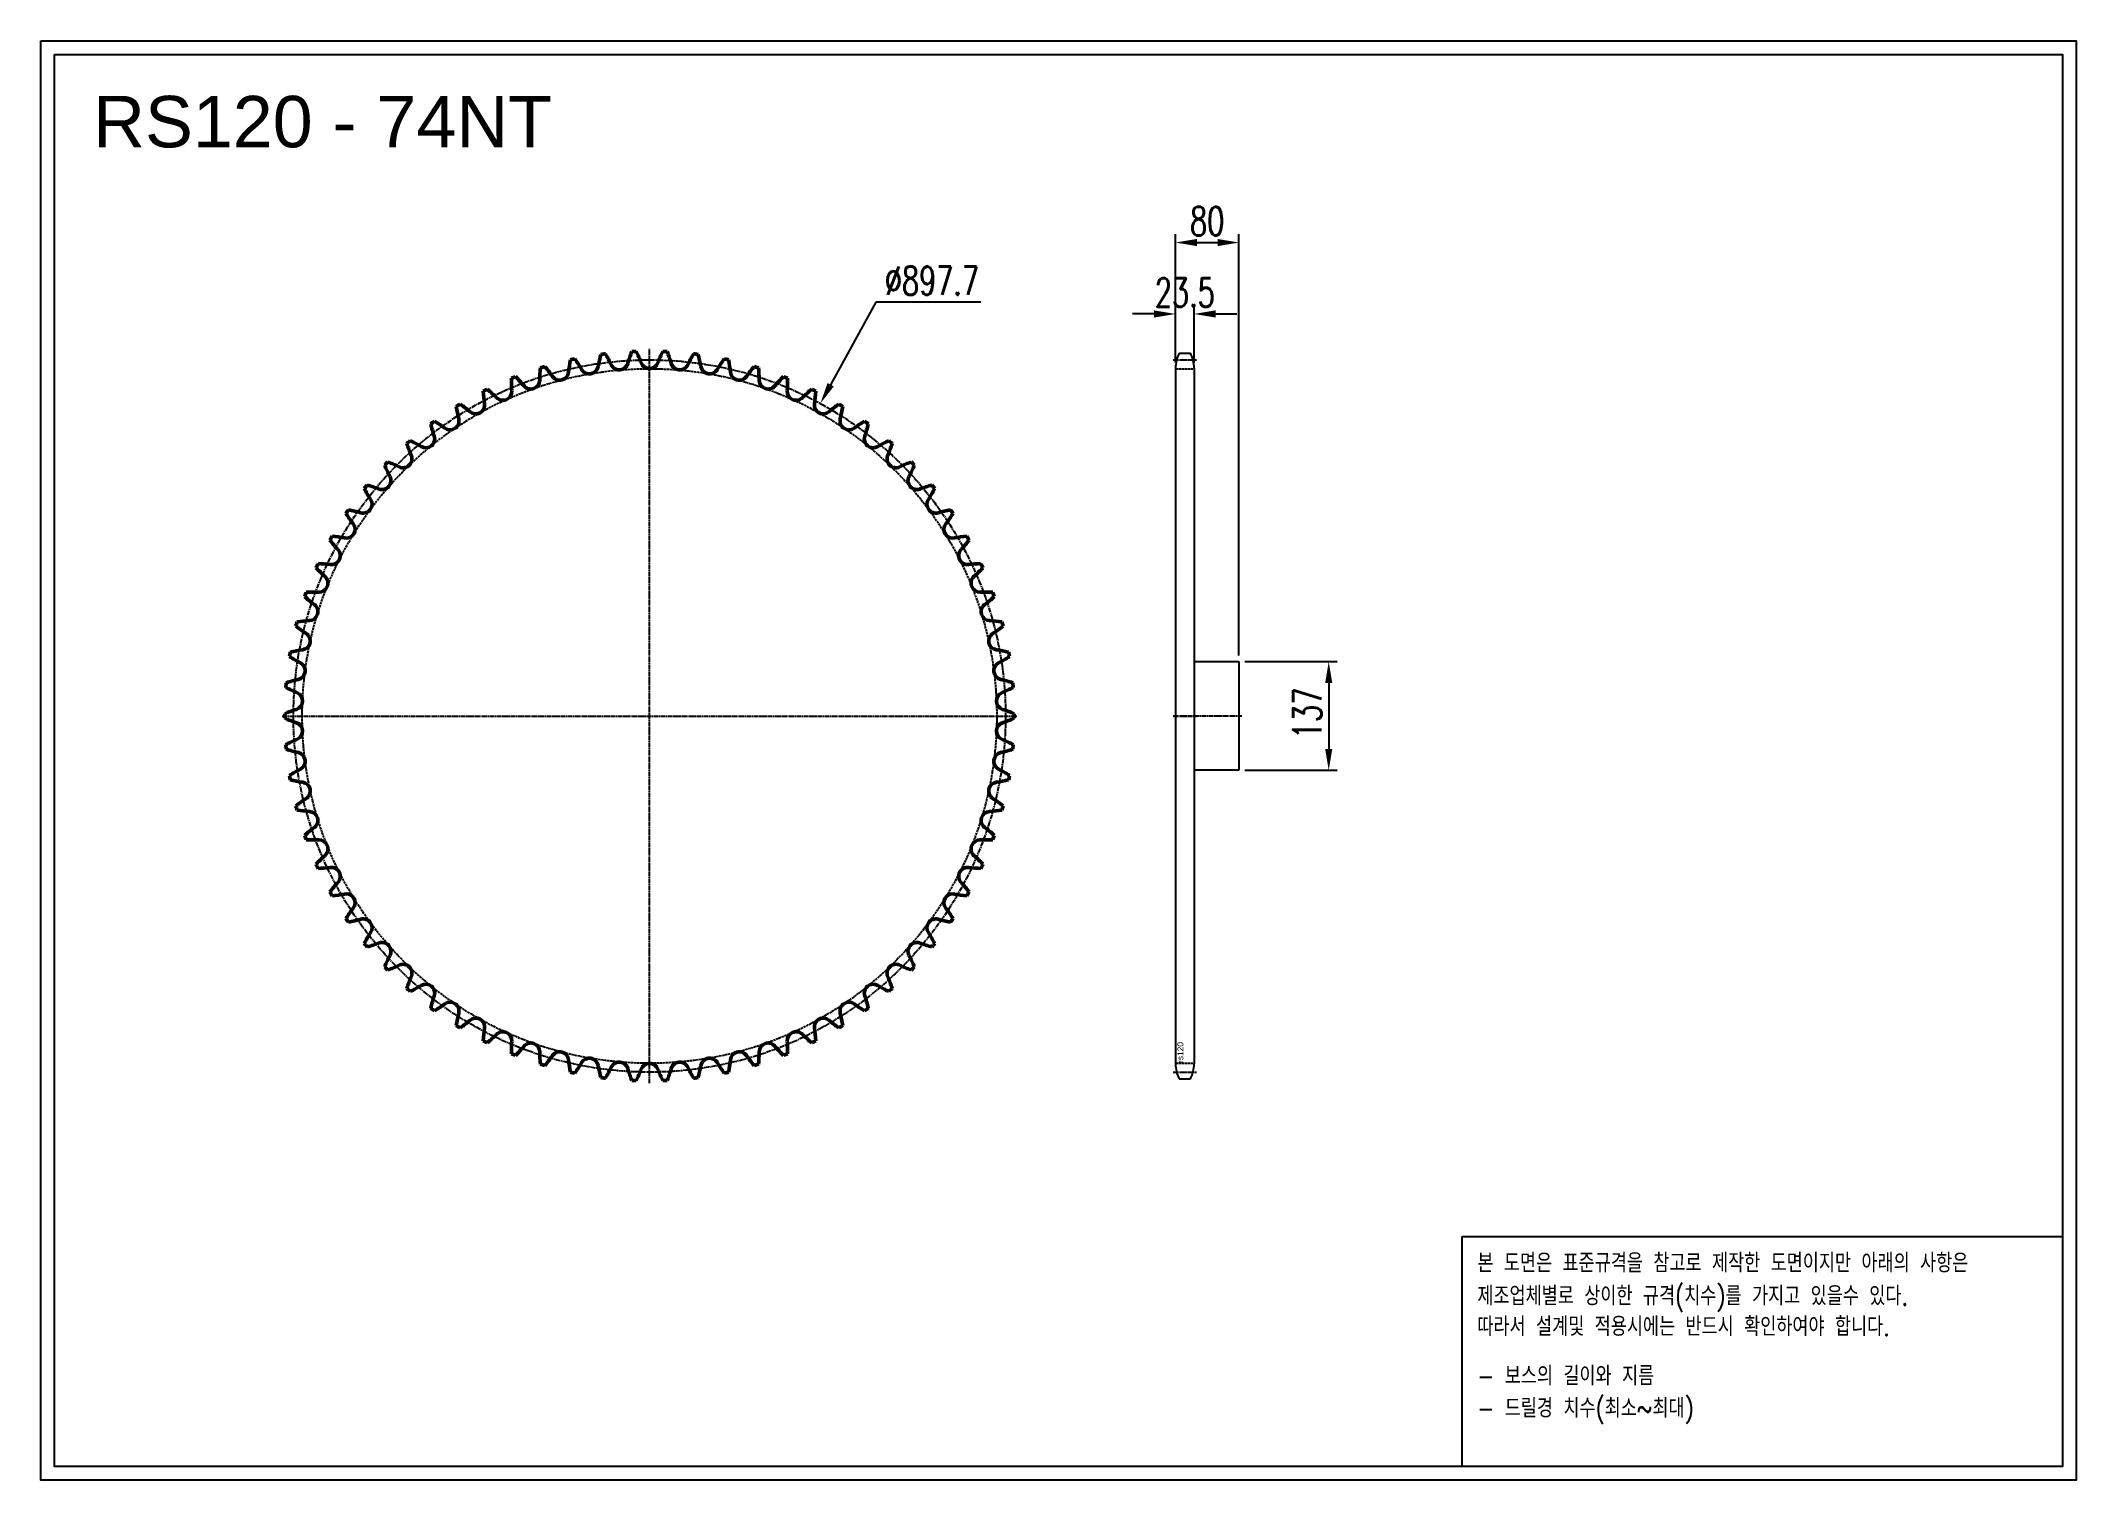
# Model space of a CAD drawing. Header units: millimetres. Extents: x -54990 to -52424, y 48101 to 49916.
import ezdxf

# ---------------------------------------------------------------- set-up
doc = ezdxf.new("R2010")
doc.units = ezdxf.units.MM
for name, pattern in [('AM_ISO02W050', [7.5, 6, -1.5]), ('AM_ISO02W050x2', [3.75, 3, -0.75]), ('AM_ISO08W050', [18, 12, -1.5, 3, -1.5]), ('AM_ISO08W050x2', [9, 6, -0.75, 1.5, -0.75])]:
    doc.linetypes.add(name, pattern=pattern)
for name, color, linetype, lineweight in [('AM_0N', 7, 'Continuous', 50), ('AM_3N', 6, 'AM_ISO02W050', 25), ('AM_7', 4, 'AM_ISO08W050', 25), ('AM_7N', 4, 'AM_ISO08W050', 25)]:
    doc.layers.add(name, color=color, linetype=linetype, lineweight=lineweight)
doc.layers.add('S-DIM', color=7, linetype='Continuous')
doc.styles.add('HAN', font='ROMANS.shx', dxfattribs={"width": 0.7, "bigfont": 'whgtxt.shx'})
doc.styles.add('HSG', font='SIMPLEX.shx', dxfattribs={"width": 0.7, "bigfont": 'HSG.shx'})
doc.styles.get("Standard").update_dxf_attribs({"font": 'arial.ttf'})
doc.dimstyles.new('APP50', dxfattribs={"dimscale": 15, "dimtxt": 2.4, "dimasz": 1.8, "dimexe": 0.7, "dimexo": 0.5, "dimgap": 0.6, "dimtad": 1, "dimtoh": 1, "dimdec": 1, "dimrnd": 0.01, "dimzin": 9, "dimdsep": 46, "dimtxsty": 'HSG', "dimcen": 0, "dimclrd": 1, "dimclre": 1, "dimclrt": 256, "dimazin": 2, "dimtp": 1, "dimtm": 1, "dimtfac": 0.5, "dimtdec": 1, "dimtofl": 0, "dimtmove": 0, "dimatfit": 3, "dimfxl": 0, "dimtvp": 1, "dimtolj": 2, "dimlwd": -1, "dimlwe": -1, "dimarcsym": 0})

# ---------------------------------------------------------------- blocks, each defined once
blk = doc.blocks.new('*D1')
at = {"layer": 'Defpoints', "color": 0, "transparency": 16777216}
for p in [(-53479.3, 49133), (-53479.3, 48996), (-53366.1, 48996)]:
    blk.add_point(p, dxfattribs=at)
at = {"layer": 'S-DIM', "color": 1, "transparency": 16777216}
for p, q in [((-53471.8, 49133), (-53355.6, 49133)), ((-53366.1, 49106), (-53366.1, 49023)), ((-53471.8, 48996), (-53355.6, 48996))]:
    blk.add_line(p, q, dxfattribs=at)
for points in [[(-53370.6, 49106), (-53361.6, 49106), (-53366.1, 49133)], [(-53370.6, 49023), (-53361.6, 49023), (-53366.1, 48996)]]:
    blk.add_solid(points, dxfattribs=at)
at = {"layer": 'S-DIM', "transparency": 16777216, "insert": (-53393.1, 49067.7), "char_height": 36, "attachment_point": 5, "rotation": 90, "style": 'HSG'}
blk.add_mtext('\\A2;137', dxfattribs=at)
blk = doc.blocks.new('*D2')
at = {"layer": 'Defpoints', "color": 0, "transparency": 16777216}
for p in [(-53535.8, 49571.2), (-53559.3, 49502.7), (-53535.8, 49502.2)]:
    blk.add_point(p, dxfattribs=at)
at = {"layer": 'S-DIM', "color": 1, "transparency": 16777216}
for p, q in [((-53559.3, 49510.2), (-53559.3, 49581.7)), ((-53535.8, 49509.7), (-53535.8, 49581.7)), ((-53586.3, 49571.2), (-53613.3, 49571.2)), ((-53508.8, 49571.2), (-53481.8, 49571.2))]:
    blk.add_line(p, q, dxfattribs=at)
for points in [[(-53586.3, 49575.7), (-53586.3, 49566.7), (-53559.3, 49571.2)], [(-53508.8, 49575.7), (-53508.8, 49566.7), (-53535.8, 49571.2)]]:
    blk.add_solid(points, dxfattribs=at)
at = {"layer": 'S-DIM', "transparency": 16777216, "insert": (-53547.5, 49598.2), "char_height": 36, "attachment_point": 5, "style": 'HSG'}
blk.add_mtext('\\A2;23.5', dxfattribs=at)
blk = doc.blocks.new('*D3')
at = {"layer": 'Defpoints', "color": 0, "transparency": 16777216}
for p in [(-53479.3, 49661.2), (-53559.3, 49502.7), (-53479.3, 49133)]:
    blk.add_point(p, dxfattribs=at)
at = {"layer": 'S-DIM', "color": 1, "transparency": 16777216}
for p, q in [((-53559.3, 49510.2), (-53559.3, 49671.7)), ((-53532.3, 49661.2), (-53506.3, 49661.2)), ((-53479.3, 49140.5), (-53479.3, 49671.7))]:
    blk.add_line(p, q, dxfattribs=at)
for points in [[(-53532.3, 49665.7), (-53532.3, 49656.7), (-53559.3, 49661.2)], [(-53506.3, 49665.7), (-53506.3, 49656.7), (-53479.3, 49661.2)]]:
    blk.add_solid(points, dxfattribs=at)
at = {"layer": 'S-DIM', "transparency": 16777216, "insert": (-53519.3, 49688.2), "char_height": 36, "attachment_point": 5, "style": 'HSG'}
blk.add_mtext('\\A2;80', dxfattribs=at)
blk = doc.blocks.new('notice1')
at = {"color": 4}
blk.add_lwpolyline([(-22142.12, 1735.9), (-22053.8, 1735.9), (-22053.8, 1702.07), (-22142.12, 1702.07)], close=True, dxfattribs=at)
at = {"color": 4, "style": 'HAN', "width": 0.8}
for s, p in [('본 도면은 표준규격을 참고로 제작한 도면이지만 아래의 사항은', (-22139.9, 1730.62)), ('제조업체별로 상이한 규격(치수)를 가지고 있을수 있다.', (-22139.9, 1725.78)), ('따라서 설계및 적용시에는 반드시 확인하여야 합니다.', (-22139.9, 1721.28)), ('- 보스의 길이와 지름', (-22139.9, 1714.03)), ('- 드릴경 치수(최소~최대)', (-22139.9, 1709.27))]:
    blk.add_text(s, height=2.7949, dxfattribs=at).set_placement(p)
blk = doc.blocks.new('*D5')
at = {"layer": 'Defpoints', "color": 0, "transparency": 16777216}
for p in [(-54007, 49458.3), (-54437.7, 48670.6)]:
    blk.add_point(p, dxfattribs=at)
at = {"layer": 'S-DIM', "color": 1, "linetype": 'ByBlock', "transparency": 16777216}
for p, q in [((-53937.1, 49586.1), (-53994.1, 49481.9)), ((-53804.5, 49586.1), (-53937.1, 49586.1))]:
    blk.add_line(p, q, dxfattribs=at)
at = {"layer": 'S-DIM', "color": 1, "transparency": 16777216}
blk.add_solid([(-53998, 49484.1), (-53990.1, 49479.8), (-54007, 49458.3)], dxfattribs=at)
at = {"layer": 'S-DIM', "transparency": 16777216, "insert": (-53866.3, 49613.1), "char_height": 36, "attachment_point": 5, "style": 'HSG'}
blk.add_mtext('\\A2;∅897.7', dxfattribs=at)

msp = doc.modelspace()

# ---------------------------------------------------------------- linework, layer by layer
for p, q in [((-53559.29, 49502.71), (-53559.29, 48626.17)), ((-53554.55, 49521.71), (-53540.52, 49521.71)), ((-53535.79, 49502.71), (-53535.79, 48626.17)), ((-53535.79, 49132.99), (-53479.29, 49132.99)), ((-53479.29, 49132.99), (-53479.29, 48995.99)), ((-53479.29, 48995.99), (-53535.79, 48995.99)), ((-53554.55, 48607.17), (-53540.52, 48607.17))]:
    msp.add_line(p, q)
for points in [[(-54989.83, 49915.58), (-52423.71, 49915.58), (-52423.71, 48101.15), (-54989.83, 48101.15)], [(-54972.55, 49898.3), (-52440.99, 49898.3), (-52440.99, 48118.43), (-54972.55, 48118.43)]]:
    msp.add_lwpolyline(points, close=True)
for centre, start, end in [((-53518.79, 49502.71), 152.02179, 180), ((-53576.29, 49502.71), 0, 27.97821), ((-53518.79, 48626.17), 180, 207.97821), ((-53576.29, 48626.17), 332.02179, 0)]:
    msp.add_arc(centre, 40.5, start, end)
at = {"layer": 'AM_0N'}
for centre, radius, start, end in [((-54158.03, 49483.47), 202.74, 174.38389, 178.85135), ((-54222.38, 49064.44), 459.88, 106.66852, 107.38553), ((-54510.34, 49375.58), 202.74, 35.2027, 39.67016), ((-54122.72, 49476.5), 202.74, 169.51903, 173.98649), ((-54222.38, 49064.44), 459.88, 101.80366, 102.52067), ((-54482.92, 49398.88), 202.74, 30.33784, 34.8053), ((-54298.26, 49506.95), 11.23, 210.33784, 349.12162), ((-54088.14, 49466.57), 202.74, 164.65416, 169.12162), ((-54222.38, 49064.44), 459.88, 96.93879, 97.6558), ((-54453.62, 49419.77), 202.74, 25.47297, 29.94043), ((-54260.46, 49511.79), 11.23, 205.47297, 344.25676), ((-54054.52, 49453.73), 202.74, 159.7893, 164.25676), ((-54222.38, 49064.44), 459.88, 92.07393, 92.79094), ((-54422.65, 49438.1), 202.74, 20.60811, 25.07557), ((-54222.38, 49513.41), 11.23, 200.60811, 339.39189), ((-54022.11, 49438.1), 202.74, 154.92443, 159.39189), ((-54222.38, 49064.44), 459.88, 87.20906, 87.92607), ((-54390.24, 49453.73), 202.74, 15.74324, 20.2107), ((-54184.31, 49511.79), 11.23, 195.74324, 334.52703), ((-53991.14, 49419.77), 202.74, 150.05957, 154.52703), ((-54222.38, 49064.44), 459.88, 82.3442, 83.06121), ((-54356.62, 49466.57), 202.74, 10.87838, 15.34584), ((-54146.51, 49506.95), 11.23, 190.87838, 329.66216), ((-53961.84, 49398.88), 202.74, 145.1947, 149.66216), ((-54222.38, 49064.44), 459.88, 77.47933, 78.19634), ((-54322.04, 49476.5), 202.74, 6.01351, 10.48097), ((-53934.42, 49375.58), 202.74, 140.32984, 144.7973), ((-54222.38, 49064.44), 459.88, 72.61447, 73.33148), ((-54286.73, 49483.47), 202.74, 1.14865, 5.61611), ((-54222.38, 49064.44), 459.88, 116.39825, 117.11526), ((-54558.78, 49322.43), 202.74, 44.93243, 49.39989), ((-54193.8, 49487.42), 202.74, 179.24876, 183.71622), ((-54222.38, 49064.44), 459.88, 111.53339, 112.2504), ((-54535.69, 49350.03), 202.74, 40.06757, 44.53503), ((-54371.95, 49487.76), 11.23, 220.06757, 358.85135), ((-54335.51, 49498.92), 11.23, 215.2027, 353.98649), ((-54109.25, 49498.92), 11.23, 186.01351, 324.7973), ((-54072.81, 49487.76), 11.23, 181.14865, 319.93243), ((-53909.07, 49350.03), 202.74, 135.46497, 139.93243), ((-54222.38, 49064.44), 459.88, 67.7496, 68.46661), ((-54250.96, 49487.42), 202.74, 356.28378, 0.75124), ((-53885.98, 49322.43), 202.74, 130.60011, 135.06757), ((-54222.38, 49064.44), 459.88, 62.88474, 63.60175), ((-54222.38, 49064.44), 459.88, 121.26312, 121.98013), ((-54265.69, 49486.17), 202.74, 188.97849, 193.44595), ((-54579.45, 49292.98), 202.74, 49.7973, 54.26476), ((-54441.34, 49456.39), 11.23, 229.7973, 8.58108), ((-54229.77, 49488.32), 202.74, 184.11362, 188.58108), ((-54407.31, 49473.55), 11.23, 224.93243, 3.71622), ((-54037.45, 49473.55), 11.23, 176.28378, 315.06757), ((-54003.42, 49456.39), 11.23, 171.41892, 310.2027), ((-54214.99, 49488.32), 202.74, 351.41892, 355.88638), ((-53865.31, 49292.98), 202.74, 125.73524, 130.2027), ((-54222.38, 49064.44), 459.88, 58.01987, 58.73688), ((-54179.07, 49486.17), 202.74, 346.55405, 351.02151), ((-54222.38, 49064.44), 459.88, 126.12798, 126.84499), ((-54301.3, 49480.97), 202.74, 193.84335, 198.31081), ((-54597.55, 49261.87), 202.74, 54.66216, 59.12962), ((-54473.79, 49436.41), 11.23, 234.66216, 13.44595), ((-53970.97, 49436.41), 11.23, 166.55405, 305.33784), ((-53847.21, 49261.87), 202.74, 120.87038, 125.33784), ((-54222.38, 49064.44), 459.88, 53.15501, 53.87202), ((-54143.46, 49480.97), 202.74, 341.68919, 346.15665), ((-54222.38, 49064.44), 459.88, 130.99285, 131.70986), ((-54336.34, 49472.78), 202.74, 198.70822, 203.17568), ((-54612.94, 49229.34), 202.74, 59.52703, 63.99449), ((-54504.43, 49413.75), 11.23, 239.52703, 18.31081), ((-53940.33, 49413.75), 11.23, 161.68919, 300.47297), ((-53831.82, 49229.34), 202.74, 116.00551, 120.47297), ((-54108.42, 49472.78), 202.74, 336.82432, 341.29178), ((-54222.38, 49064.44), 459.88, 48.29014, 49.00715), ((-54222.38, 49064.44), 459.88, 135.85771, 136.57472), ((-54370.56, 49461.64), 202.74, 203.57308, 208.04054), ((-54625.52, 49195.63), 202.74, 64.39189, 68.85935), ((-54533.04, 49388.57), 11.23, 244.39189, 23.17568), ((-53911.72, 49388.57), 11.23, 156.82432, 295.60811), ((-53819.25, 49195.63), 202.74, 111.14065, 115.60811), ((-54074.2, 49461.64), 202.74, 331.95946, 336.42692), ((-54222.38, 49064.44), 459.88, 43.42528, 44.14229), ((-54222.38, 49064.44), 459.88, 140.72258, 141.43959), ((-54403.71, 49447.65), 202.74, 208.43795, 212.90541), ((-54635.19, 49160.97), 202.74, 69.25676, 73.72422), ((-54559.41, 49361.06), 11.23, 249.25676, 28.04054), ((-53885.35, 49361.06), 11.23, 151.95946, 290.74324), ((-53809.57, 49160.97), 202.74, 106.27578, 110.74324), ((-54041.05, 49447.65), 202.74, 327.09459, 331.56205), ((-54222.38, 49064.44), 459.88, 38.56041, 39.27742), ((-54222.38, 49064.44), 459.88, 145.58744, 146.30445), ((-54641.89, 49125.61), 202.74, 74.12162, 78.58908), ((-54583.35, 49331.41), 11.23, 254.12162, 32.90541), ((-53861.41, 49331.41), 11.23, 147.09459, 285.87838), ((-53802.87, 49125.61), 202.74, 101.41092, 105.87838), ((-54222.38, 49064.44), 459.88, 33.69555, 34.41256), ((-54604.69, 49299.84), 11.23, 258.98649, 37.77027), ((-54435.56, 49430.89), 202.74, 213.30281, 217.77027), ((-53840.07, 49299.84), 11.23, 142.22973, 281.01351), ((-54009.2, 49430.89), 202.74, 322.22973, 326.69719), ((-54222.38, 49064.44), 459.88, 150.45231, 151.16931), ((-54465.87, 49411.49), 202.74, 218.16768, 222.63514), ((-54623.28, 49266.57), 11.23, 263.85135, 42.63514), ((-54645.57, 49089.81), 202.74, 78.98649, 83.45395), ((-53799.2, 49089.81), 202.74, 96.54605, 101.01351), ((-53821.49, 49266.57), 11.23, 137.36486, 276.14865), ((-53978.9, 49411.49), 202.74, 317.36486, 321.83232), ((-54222.38, 49064.44), 459.88, 28.83069, 29.54769), ((-54222.38, 49064.44), 459.88, 155.31717, 156.03418), ((-54494.42, 49389.59), 202.74, 223.03254, 227.5), ((-54646.19, 49053.83), 202.74, 83.85135, 88.31881), ((-53798.57, 49053.83), 202.74, 91.68119, 96.14865), ((-53950.34, 49389.59), 202.74, 312.5, 316.96746), ((-54222.38, 49064.44), 459.88, 23.96582, 24.68283), ((-54222.38, 49064.44), 459.88, 160.18204, 160.89904), ((-54643.77, 49017.93), 202.74, 88.71622, 93.18368), ((-54638.97, 49231.84), 11.23, 268.71622, 47.5), ((-53805.79, 49231.84), 11.23, 132.5, 271.28378), ((-53801, 49017.93), 202.74, 86.81632, 91.28378), ((-54222.38, 49064.44), 459.88, 19.10096, 19.81796), ((-54521.02, 49365.35), 202.74, 227.89741, 232.36486), ((-54651.67, 49195.91), 11.23, 273.58108, 52.36486), ((-53793.09, 49195.91), 11.23, 127.63514, 266.41892), ((-53923.75, 49365.35), 202.74, 307.63514, 312.10259), ((-54222.38, 49064.44), 459.88, 165.0469, 165.76391), ((-54545.46, 49338.94), 202.74, 232.76227, 237.22973), ((-54638.3, 48982.36), 202.74, 93.58108, 98.04854), ((-54661.27, 49159.03), 11.23, 278.44595, 57.22973), ((-53783.49, 49159.03), 11.23, 122.77027, 261.55405), ((-53806.46, 48982.36), 202.74, 81.95146, 86.41892), ((-53899.3, 49338.94), 202.74, 302.77027, 307.23773), ((-54222.38, 49064.44), 459.88, 14.23609, 14.9531), ((-54222.38, 49064.44), 459.88, 169.91177, 170.62877), ((-54629.85, 48947.38), 202.74, 98.44595, 102.91341), ((-53814.92, 48947.38), 202.74, 77.08659, 81.55405), ((-54222.38, 49064.44), 459.88, 9.37123, 10.08823), ((-54567.57, 49310.55), 202.74, 237.62713, 242.09459), ((-54667.71, 49121.47), 11.23, 283.31081, 62.09459), ((-53777.05, 49121.47), 11.23, 117.90541, 256.68919), ((-53877.19, 49310.55), 202.74, 297.90541, 302.37287), ((-54222.38, 49064.44), 459.88, 174.77663, 175.49364), ((-54587.2, 49280.39), 202.74, 242.492, 246.95946), ((-54618.45, 48913.25), 202.74, 103.31081, 107.77827), ((-54670.94, 49083.49), 11.23, 288.17568, 66.95946), ((-53773.82, 49083.49), 11.23, 113.04054, 251.82432), ((-53826.31, 48913.25), 202.74, 72.22173, 76.68919), ((-53857.56, 49280.39), 202.74, 293.04054, 297.508), ((-54222.38, 49064.44), 459.88, 4.50636, 5.22337), ((-54222.38, 49064.44), 459.88, 179.6415, 180.3585), ((-54604.2, 48880.21), 202.74, 108.17568, 112.64314), ((-53840.56, 48880.21), 202.74, 67.35686, 71.82432), ((-54222.38, 49064.44), 459.88, 359.6415, 0.3585), ((-54604.2, 49248.67), 202.74, 247.35686, 251.82432), ((-54670.94, 49045.38), 11.23, 293.04054, 71.82432), ((-53773.82, 49045.38), 11.23, 108.17568, 246.95946), ((-53840.56, 49248.67), 202.74, 288.17568, 292.64314), ((-54587.2, 48848.49), 202.74, 113.04054, 117.508), ((-54222.38, 49064.44), 459.88, 184.50636, 185.22337), ((-54618.45, 49215.63), 202.74, 252.22173, 256.68919), ((-54667.71, 49007.41), 11.23, 297.90541, 76.68919), ((-53777.05, 49007.41), 11.23, 103.31081, 242.09459), ((-53826.31, 49215.63), 202.74, 283.31081, 287.77827), ((-53857.56, 48848.49), 202.74, 62.492, 66.95946), ((-54222.38, 49064.44), 459.88, 354.77663, 355.49364), ((-54567.57, 48818.33), 202.74, 117.90541, 122.37287), ((-54222.38, 49064.44), 459.88, 189.37123, 190.08823), ((-53877.19, 48818.33), 202.74, 57.62713, 62.09459), ((-54222.38, 49064.44), 459.88, 349.91177, 350.62877), ((-54629.85, 49181.49), 202.74, 257.08659, 261.55405), ((-54661.27, 48969.85), 11.23, 302.77027, 81.55405), ((-53783.49, 48969.85), 11.23, 98.44595, 237.22973), ((-53814.92, 49181.49), 202.74, 278.44595, 282.91341), ((-54545.46, 48789.94), 202.74, 122.77027, 127.23773), ((-54222.38, 49064.44), 459.88, 194.23609, 194.9531), ((-54638.3, 49146.52), 202.74, 261.95146, 266.41892), ((-54651.67, 48932.97), 11.23, 307.63514, 86.41892), ((-53793.09, 48932.97), 11.23, 93.58108, 232.36486), ((-53806.46, 49146.52), 202.74, 273.58108, 278.04854), ((-53899.3, 48789.94), 202.74, 52.76227, 57.22973), ((-54222.38, 49064.44), 459.88, 345.0469, 345.76391), ((-54521.02, 48763.53), 202.74, 127.63514, 132.10259), ((-54222.38, 49064.44), 459.88, 199.10096, 199.81796), ((-53923.75, 48763.53), 202.74, 47.89741, 52.36486), ((-54222.38, 49064.44), 459.88, 340.18204, 340.89904), ((-54643.77, 49110.95), 202.74, 266.81632, 271.28378), ((-54494.42, 48739.29), 202.74, 132.5, 136.96746), ((-54638.97, 48897.04), 11.23, 312.5, 91.28378), ((-53805.79, 48897.04), 11.23, 88.71622, 227.5), ((-53950.34, 48739.29), 202.74, 43.03254, 47.5), ((-53801, 49110.95), 202.74, 268.71622, 273.18368), ((-54222.38, 49064.44), 459.88, 203.96582, 204.68283), ((-54646.19, 49075.04), 202.74, 271.68119, 276.14865), ((-54623.28, 48862.31), 11.23, 317.36486, 96.14865), ((-53821.49, 48862.31), 11.23, 83.85135, 222.63514), ((-53798.57, 49075.04), 202.74, 263.85135, 268.31881), ((-54222.38, 49064.44), 459.88, 335.31717, 336.03418), ((-54465.87, 48717.39), 202.74, 137.36486, 141.83232), ((-54222.38, 49064.44), 459.88, 208.83069, 209.54769), ((-54645.57, 49039.06), 202.74, 276.54605, 281.01351), ((-54604.69, 48829.04), 11.23, 322.22973, 101.01351), ((-53840.07, 48829.04), 11.23, 78.98649, 217.77027), ((-53799.2, 49039.06), 202.74, 258.98649, 263.45395), ((-53978.9, 48717.39), 202.74, 38.16768, 42.63514), ((-54222.38, 49064.44), 459.88, 330.45231, 331.16931), ((-54435.56, 48697.99), 202.74, 142.22973, 146.69719), ((-54222.38, 49064.44), 459.88, 213.69555, 214.41256), ((-54641.89, 49003.27), 202.74, 281.41092, 285.87838), ((-54583.35, 48797.47), 11.23, 327.09459, 105.87838), ((-53861.41, 48797.47), 11.23, 74.12162, 212.90541), ((-53802.87, 49003.27), 202.74, 254.12162, 258.58908), ((-54009.2, 48697.99), 202.74, 33.30281, 37.77027), ((-54222.38, 49064.44), 459.88, 325.58744, 326.30445), ((-54403.71, 48681.23), 202.74, 147.09459, 151.56205), ((-54041.05, 48681.23), 202.74, 28.43795, 32.90541), ((-54222.38, 49064.44), 459.88, 218.56041, 219.27742), ((-54635.19, 48967.91), 202.74, 286.27578, 290.74324), ((-54559.41, 48767.82), 11.23, 331.95946, 110.74324), ((-54370.56, 48667.23), 202.74, 151.95946, 156.42692), ((-53885.35, 48767.82), 11.23, 69.25676, 208.04054), ((-54074.2, 48667.23), 202.74, 23.57308, 28.04054), ((-53809.57, 48967.91), 202.74, 249.25676, 253.72422), ((-54222.38, 49064.44), 459.88, 320.72258, 321.43959), ((-54222.38, 49064.44), 459.88, 223.42528, 224.14229), ((-54625.52, 48933.25), 202.74, 291.14065, 295.60811), ((-54533.04, 48740.3), 11.23, 336.82432, 115.60811), ((-54336.34, 48656.1), 202.74, 156.82432, 161.29178), ((-53911.72, 48740.3), 11.23, 64.39189, 203.17568), ((-54108.42, 48656.1), 202.74, 18.70822, 23.17568), ((-53819.25, 48933.25), 202.74, 244.39189, 248.85935), ((-54222.38, 49064.44), 459.88, 315.85771, 316.57472), ((-54222.38, 49064.44), 459.88, 228.29014, 229.00715), ((-54612.94, 48899.53), 202.74, 296.00551, 300.47297), ((-54504.43, 48715.13), 11.23, 341.68919, 120.47297), ((-54301.3, 48647.9), 202.74, 161.68919, 166.15665), ((-53940.33, 48715.13), 11.23, 59.52703, 198.31081), ((-54143.46, 48647.9), 202.74, 13.84335, 18.31081), ((-53831.82, 48899.53), 202.74, 239.52703, 243.99449), ((-54222.38, 49064.44), 459.88, 310.99285, 311.70986), ((-54222.38, 49064.44), 459.88, 233.15501, 233.87202), ((-54597.55, 48867.01), 202.74, 300.87038, 305.33784), ((-54473.79, 48692.46), 11.23, 346.55405, 125.33784), ((-54265.69, 48642.71), 202.74, 166.55405, 171.02151), ((-54579.45, 48835.9), 202.74, 305.73524, 310.2027), ((-54441.34, 48672.48), 11.23, 351.41892, 130.2027), ((-54003.42, 48672.48), 11.23, 49.7973, 188.58108), ((-53865.31, 48835.9), 202.74, 229.7973, 234.26476), ((-53970.97, 48692.46), 11.23, 54.66216, 193.44595), ((-54179.07, 48642.71), 202.74, 8.97849, 13.44595), ((-53847.21, 48867.01), 202.74, 234.66216, 239.12962), ((-54222.38, 49064.44), 459.88, 306.12798, 306.84499), ((-54222.38, 49064.44), 459.88, 238.01987, 238.73688), ((-54229.77, 48640.56), 202.74, 171.41892, 175.88638), ((-54222.38, 49064.44), 459.88, 242.88474, 243.60175), ((-54558.78, 48806.44), 202.74, 310.60011, 315.06757), ((-54407.31, 48655.33), 11.23, 356.28378, 135.06757), ((-54193.8, 48641.46), 202.74, 176.28378, 180.75124), ((-54037.45, 48655.33), 11.23, 44.93243, 183.71622), ((-54250.96, 48641.46), 202.74, 359.24876, 3.71622), ((-53885.98, 48806.44), 202.74, 224.93243, 229.39989), ((-54222.38, 49064.44), 459.88, 296.39825, 297.11526), ((-54214.99, 48640.56), 202.74, 4.11362, 8.58108), ((-54222.38, 49064.44), 459.88, 301.26312, 301.98013), ((-54222.38, 49064.44), 459.88, 247.7496, 248.46661), ((-54535.69, 48778.84), 202.74, 315.46497, 319.93243), ((-54371.95, 48641.12), 11.23, 1.14865, 139.93243), ((-54158.03, 48645.41), 202.74, 181.14865, 185.61611), ((-54510.34, 48753.3), 202.74, 320.32984, 324.7973), ((-54335.51, 48629.96), 11.23, 6.01351, 144.7973), ((-54122.72, 48652.37), 202.74, 186.01351, 190.48097), ((-54298.26, 48621.93), 11.23, 10.87838, 149.66216), ((-54260.46, 48617.09), 11.23, 15.74324, 154.52703), ((-54184.31, 48617.09), 11.23, 25.47297, 164.25676), ((-54146.51, 48621.93), 11.23, 30.33784, 169.12162), ((-54322.04, 48652.37), 202.74, 349.51903, 353.98649), ((-54109.25, 48629.96), 11.23, 35.2027, 173.98649), ((-53934.42, 48753.3), 202.74, 215.2027, 219.67016), ((-54286.73, 48645.41), 202.74, 354.38389, 358.85135), ((-54072.81, 48641.12), 11.23, 40.06757, 178.85135), ((-53909.07, 48778.84), 202.74, 220.06757, 224.53503), ((-54222.38, 49064.44), 459.88, 291.53339, 292.2504), ((-54222.38, 49064.44), 459.88, 252.61447, 253.33148), ((-54222.38, 49064.44), 459.88, 257.47933, 258.19634), ((-54482.92, 48730), 202.74, 325.1947, 329.66216), ((-54088.14, 48662.31), 202.74, 190.87838, 195.34584), ((-54222.38, 49064.44), 459.88, 262.3442, 263.06121), ((-54453.62, 48709.11), 202.74, 330.05957, 334.52703), ((-54054.52, 48675.14), 202.74, 195.74324, 200.2107), ((-54222.38, 49064.44), 459.88, 267.20906, 267.92607), ((-54422.65, 48690.78), 202.74, 334.92443, 339.39189), ((-54222.38, 48615.47), 11.23, 20.60811, 159.39189), ((-54022.11, 48690.78), 202.74, 200.60811, 205.07557), ((-54222.38, 49064.44), 459.88, 272.07393, 272.79094), ((-54390.24, 48675.14), 202.74, 339.7893, 344.25676), ((-53991.14, 48709.11), 202.74, 205.47297, 209.94043), ((-54222.38, 49064.44), 459.88, 276.93879, 277.6558), ((-54356.62, 48662.31), 202.74, 344.65416, 349.12162), ((-53961.84, 48730), 202.74, 210.33784, 214.8053), ((-54222.38, 49064.44), 459.88, 281.80366, 282.52067), ((-54222.38, 49064.44), 459.88, 286.66852, 287.38553)]:
    msp.add_arc(centre, radius, start, end, dxfattribs=at)
at = {"layer": 'AM_3N', "linetype": 'AM_ISO02W050x2'}
for p, q in [((-53559.29, 49502.18), (-53535.79, 49502.18)), ((-53559.29, 48626.7), (-53535.79, 48626.7))]:
    msp.add_line(p, q, dxfattribs=at)
msp.add_circle((-54222.38, 49064.44), 437.74, dxfattribs=at)
at = {"layer": 'AM_7', "linetype": 'AM_ISO08W050x2'}
for p, q in [((-53562.29, 49513.3), (-53532.79, 49513.3)), ((-53562.29, 49064.49), (-53475.86, 49064.49)), ((-53562.29, 49064.44), (-53532.79, 49064.44)), ((-53562.29, 48615.58), (-53532.79, 48615.58))]:
    msp.add_line(p, q, dxfattribs=at)
msp.add_circle((-54222.38, 49064.44), 448.86, dxfattribs=at)
at = {"layer": 'AM_7N', "linetype": 'AM_ISO08W050x2'}
for p, q in [((-54222.38, 48601.56), (-54222.38, 49527.32)), ((-54685.26, 49064.44), (-53759.5, 49064.44))]:
    msp.add_line(p, q, dxfattribs=at)

# ---------------------------------------------------------------- block references
at = {"xscale": 8.568015886756081, "yscale": 8.568015886756081, "zscale": 8.568015886756081}
msp.add_blockref('notice1', (136516.29, 33535.09), dxfattribs=at)

# ---------------------------------------------------------------- texts
msp.add_text('RS120 - 74NT', height=64.8011).set_placement((-54923.75, 49781.22))
msp.add_text('rs120', height=7.5, rotation=90).set_placement((-53549.44, 48627.28))

# ---------------------------------------------------------------- dimensions: what is measured, and where the dimension line sits
at = {"layer": 'S-DIM'}
dim = msp.add_linear_dim(base=(-53479.29, 49661.17), p1=(-53559.29, 49502.71), p2=(-53479.29, 49132.99), dimstyle='APP50', dxfattribs=at)
dim.commit()
dim.dimension.update_dxf_attribs({"geometry": '*D3', "text_midpoint": (-53519.29, 49688.17)})
dim = msp.add_diameter_dim_2p(p1=(-54437.75, 48670.63), p2=(-54007.01, 49458.25), dimstyle='APP50', override={"dimarcsym": 1}, dxfattribs=at)
dim.commit()
dim.dimension.update_dxf_attribs({"geometry": '*D5', "text_midpoint": (-53866.28, 49586.13), "dimtype": 131})
dim = msp.add_linear_dim(base=(-53535.79, 49571.17), p1=(-53559.29, 49502.71), p2=(-53535.79, 49502.18), dimstyle='APP50', dxfattribs=at)
dim.commit()
dim.dimension.update_dxf_attribs({"geometry": '*D2', "text_midpoint": (-53547.54, 49571.17), "dimtype": 128})
dim = msp.add_linear_dim(base=(-53366.09, 48995.99), p1=(-53479.29, 49132.99), p2=(-53479.29, 48995.99), angle=90, dimstyle='APP50', dxfattribs=at)
dim.commit()
dim.dimension.update_dxf_attribs({"geometry": '*D1', "text_midpoint": (-53366.09, 49067.72), "dimtype": 128})

doc.saveas('drawing.dxf')
